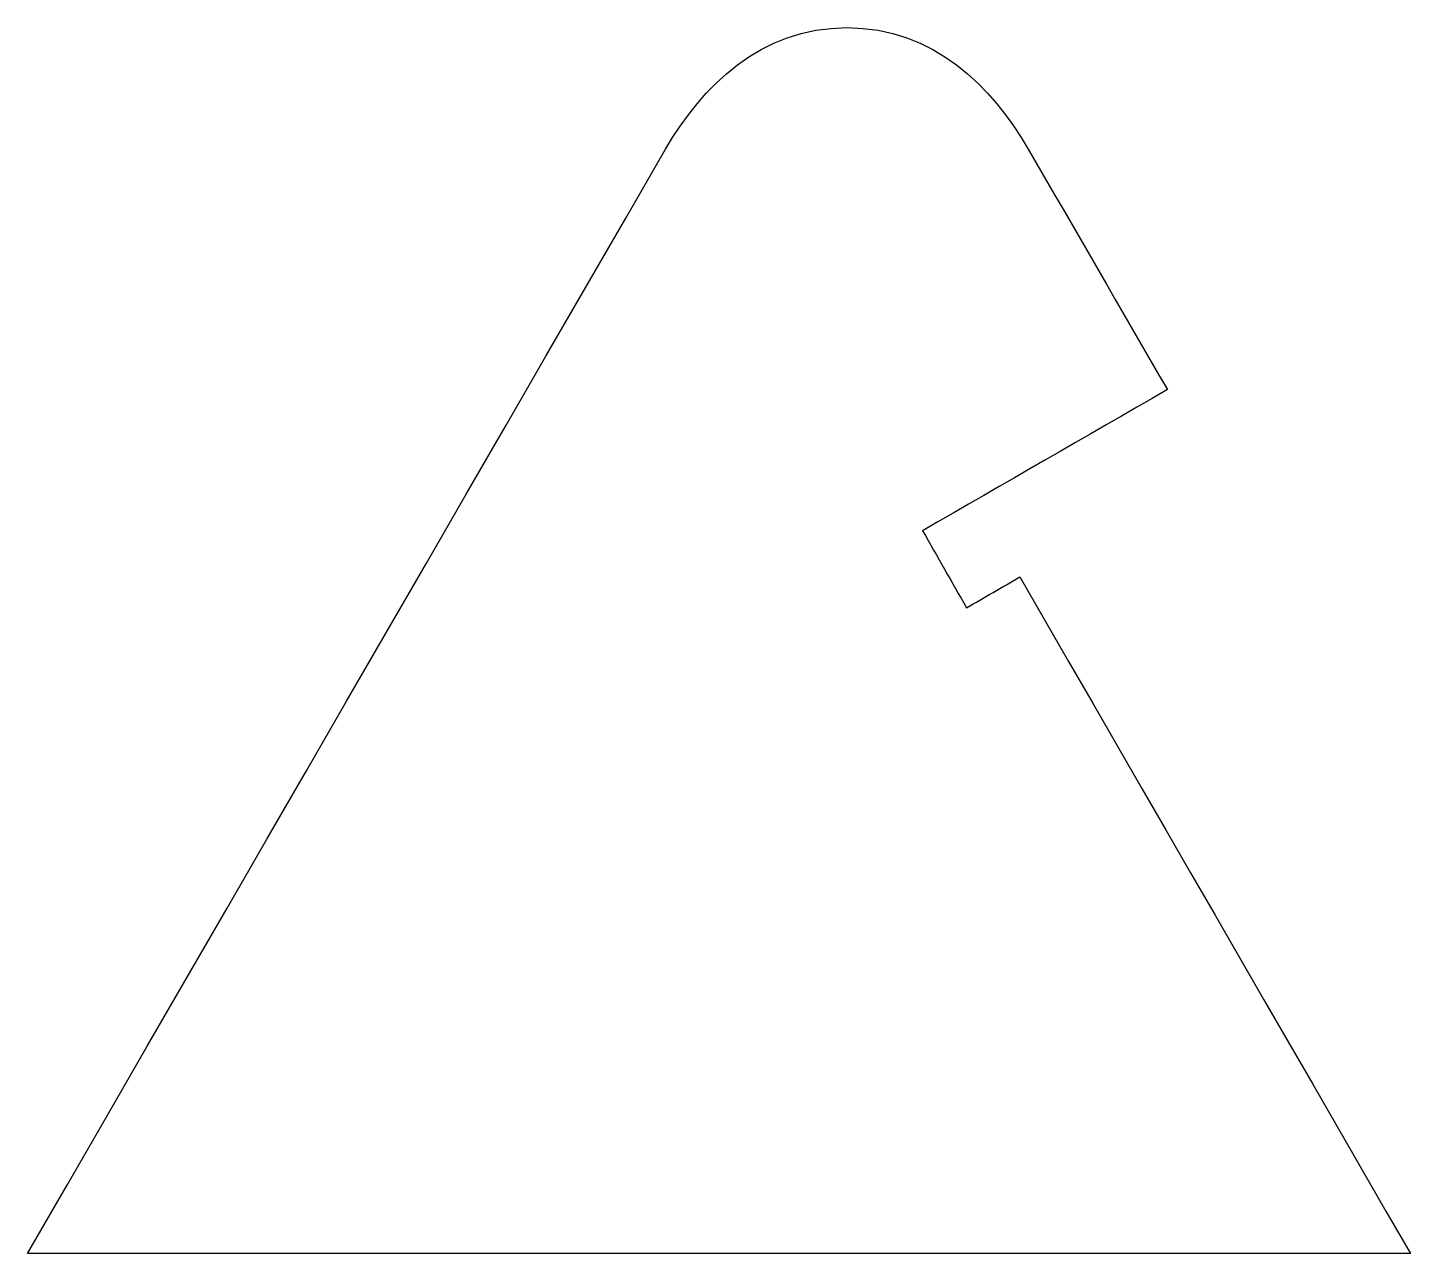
# Model space of a CAD drawing. Extents: x 60.6 to 78, y 96.1 to 111.6.
import ezdxf

# ---------------------------------------------------------------- set-up
doc = ezdxf.new("R2010")
doc.units = 0
doc.layers.get('0').update_dxf_attribs({"linetype": 'CONTINUOUS'})

msp = doc.modelspace()

# ---------------------------------------------------------------- linework, layer by layer
at = {"color": 7}
msp.add_lwpolyline([(74.963314, 106.977525), (74.770043, 106.865924), (74.576427, 106.754296), (74.383157, 106.642669), (74.189889, 106.531041), (73.996619, 106.41944), (73.803349, 106.307812), (73.610078, 106.196184), (73.416808, 106.084742), (73.223538, 105.973299), (73.030268, 105.861672), (72.836998, 105.750044), (72.643727, 105.638416), (72.450457, 105.526815), (72.257187, 105.415187), (72.063917, 105.303559), (71.870649, 105.191932), (71.905445, 105.131131), (71.94024, 105.070329), (71.974689, 105.009528), (72.009484, 104.948727), (72.044282, 104.887926), (72.078731, 104.827098), (72.113526, 104.766138), (72.148322, 104.705337), (72.182773, 104.644509), (72.217568, 104.583549), (72.252364, 104.522721), (72.286815, 104.46192), (72.32161, 104.401119), (72.356406, 104.340317), (72.390857, 104.279516), (72.425653, 104.218715), (72.468028, 104.243057), (72.510057, 104.267398), (72.552089, 104.29174), (72.594118, 104.316082), (72.63615, 104.340423), (72.678179, 104.364765), (72.720211, 104.389107), (72.76224, 104.413448), (72.804269, 104.43779), (72.8463, 104.462132), (72.888329, 104.486473), (72.930361, 104.510815), (72.97239, 104.535157), (73.014419, 104.559498), (73.056451, 104.58384), (73.09848, 104.608182), (73.407162, 104.074014), (73.715499, 103.539847), (74.023834, 103.005521), (74.332515, 102.471195), (74.641197, 101.936869), (74.949532, 101.402516), (75.257869, 100.86819), (75.566548, 100.333864), (75.875229, 99.799512), (76.183567, 99.265186), (76.491902, 98.73086), (76.800583, 98.196507), (77.108918, 97.662181), (77.417255, 97.127855), (77.725937, 96.593503), (78.034272, 96.059177), (76.942177, 96.059177), (75.850081, 96.059177), (74.757984, 96.059177), (73.66589, 96.059177), (72.573793, 96.059177), (71.481696, 96.059177), (70.389599, 96.059177), (69.297505, 96.059177), (68.205408, 96.059177), (67.113314, 96.059177), (66.021217, 96.059177), (64.92912, 96.059177), (63.837024, 96.059177), (62.744929, 96.059177), (61.652833, 96.059177), (60.560564, 96.059177), (61.06441, 96.931481), (61.568428, 97.80376), (62.072274, 98.676064), (62.57612, 99.548369), (63.079963, 100.420674), (63.583809, 101.292979), (64.087827, 102.165257), (64.591673, 103.037218), (65.09552, 103.909523), (65.599538, 104.781828), (66.103381, 105.654106), (66.607227, 106.526252), (67.111073, 107.398372), (67.614919, 108.270676), (68.118937, 109.142955), (68.622783, 110.015259), (68.711837, 110.162897), (68.807785, 110.308259), (68.910449, 110.450737), (69.020002, 110.588876), (69.136617, 110.722014), (69.260469, 110.848988), (69.391556, 110.968527), (69.529875, 111.079969), (69.675777, 111.182284), (69.829082, 111.274094), (69.990314, 111.354713), (70.159123, 111.422922), (70.335857, 111.477717), (70.520515, 111.518199), (70.713439, 111.543069), (70.914633, 111.551801), (71.115828, 111.543069), (71.308754, 111.518199), (71.493409, 111.477876), (71.670143, 111.423107), (71.838952, 111.354898), (71.99984, 111.274438), (72.153145, 111.182628), (72.298875, 111.080498), (72.437022, 110.969215), (72.567935, 110.849676), (72.691614, 110.722888), (72.808404, 110.589908), (72.917958, 110.451769), (73.020277, 110.309476), (73.116051, 110.164088), (73.205279, 110.016635), (73.315176, 109.826823), (73.425076, 109.636826), (73.534974, 109.446829), (73.644874, 109.25699), (73.754771, 109.067178), (73.864671, 108.877339), (73.974568, 108.687527), (74.084468, 108.49753), (74.194366, 108.307533), (74.304266, 108.117694), (74.414163, 107.927882), (74.524063, 107.738044), (74.63396, 107.548232), (74.74386, 107.358234), (74.853414, 107.168237), (74.963314, 106.978398)], close=True, dxfattribs=at)

doc.saveas('drawing.dxf')
